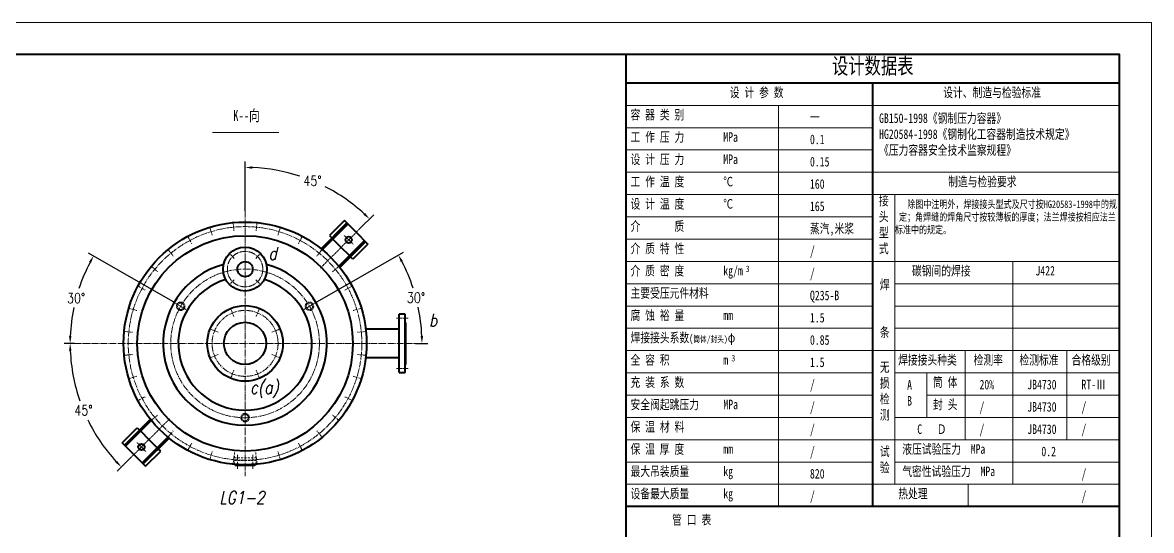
# Model space of a CAD drawing. Extents: x -21 to 14686, y -10208 to 121.
# Drawn here: x 10435 to 14686, y -7082 to -5168 of the extents above; entities that cross this region are included whole.
import ezdxf

# ---------------------------------------------------------------- set-up
doc = ezdxf.new("R2010")
doc.units = 0
doc.header["$LTSCALE"] = 10
doc.header["$PDMODE"] = 1
for name, pattern in [('XX-L', [1.25, 0.75, -0.5]), ('XX-S', [0.5, 0.3, -0.2]), ('ZXX-L', [3.28, 2.5, -0.3, 0.18, -0.3]), ('ZXX-S', [1.27, 0.75, -0.2, 0.12, -0.2])]:
    doc.linetypes.add(name, pattern=pattern)
doc.layers.get('Defpoints').update_dxf_attribs({"linetype": 'CONTINUOUS'})
doc.layers.add('7标注层', color=4, linetype='CONTINUOUS')
for name, color, linetype, lineweight in [('A 粗实线', 1, 'CONTINUOUS', 40), ('B 细实线', 7, 'CONTINUOUS', 18), ('C 文 字', 2, 'CONTINUOUS', 20), ('D 短中心线', 3, 'ZXX-S', 18), ('E 长中心线', 3, 'ZXX-L', 18), ('F 短虚线', 6, 'XX-S', 20), ('G 长虚线', 6, 'XX-L', 20), ('J 标注尺寸', 2, 'CONTINUOUS', 18)]:
    doc.layers.add(name, color=color, linetype=linetype, lineweight=lineweight)
doc.styles.add('HZTXT', font='SIMFANG.TTF', dxfattribs={"width": 0.75})
doc.styles.add('ITALICT', font='ITALICT.shx', dxfattribs={"width": 0.7})
doc.styles.add('TH_GBDIM', font='romans.shx', dxfattribs={"width": 0.8, "bigfont": 'gbcbig.shx'})
doc.styles.add('标题中文', font='SIMFANG.TTF', dxfattribs={"width": 0.7})
doc.dimstyles.new('TH_GBDIM', dxfattribs={"dimscale": 11, "dimtxt": 3.5, "dimasz": 2.5, "dimexe": 2, "dimexo": 0, "dimgap": 1.5, "dimtad": 1, "dimdec": 1, "dimzin": 0, "dimdsep": 46, "dimtxsty": 'TH_GBDIM', "dimcen": 2.5, "dimclrd": 130, "dimclre": 130, "dimclrt": 3, "dimadec": 0, "dimazin": 0, "dimtfac": 0.714286, "dimtdec": 1, "dimtmove": 0, "dimatfit": 3, "dimfxl": 0, "dimtolj": 1, "dimtzin": 0, "dimlwd": -1, "dimlwe": -1, "dimarcsym": 0})

# ---------------------------------------------------------------- blocks, each defined once
blk = doc.blocks.new('*D242')
at = {"layer": '7标注层', "color": 130}
for p, q in [((11008.9, -6224.6), (10682.8, -6036.4)), ((10630.1, -6376.9), (10591.6, -6376.9))]:
    blk.add_line(p, q, dxfattribs=at)
for start, end in [(152.3912, 161.7556), (168.1958, 177.6088)]:
    blk.add_arc((11272.6, -6376.9), 659, start, end, dxfattribs=at)
for points in [[(10684.6, -6069.3), (10692.7, -6073.7), (10701.9, -6047.4)], [(10618.8, -6349.5), (10609.6, -6349.3), (10613.6, -6376.9)]]:
    blk.add_solid(points, dxfattribs=at)
at = {"layer": 'Defpoints', "color": 0}
for p in [(10653.4, -6151.5), (11008.9, -6224.6), (11051.3, -6249.2), (10630.1, -6376.9), (11915, -6376.9)]:
    blk.add_point(p, dxfattribs=at)
at = {"layer": '7标注层', "color": 3, "insert": (10636.1, -6206.3), "char_height": 38.5, "attachment_point": 5, "style": 'TH_GBDIM'}
blk.add_mtext('\\A1;30%%d{}{}', dxfattribs=at)
blk = doc.blocks.new('*D243')
at = {"layer": '7标注层', "color": 130}
for p, q in [((11536.3, -6224.6), (11868.7, -6032.7)), ((11915, -6376.9), (11960.9, -6376.9))]:
    blk.add_line(p, q, dxfattribs=at)
for start, end in [(18.2083, 27.6351), (2.3649, 11.8392)]:
    blk.add_arc((11272.6, -6376.9), 666.3, start, end, dxfattribs=at)
for points in [[(11858.9, -6070), (11866.9, -6065.6), (11849.6, -6043.7)], [(11942.9, -6349.3), (11933.7, -6349.5), (11938.9, -6376.9)]]:
    blk.add_solid(points, dxfattribs=at)
at = {"layer": 'Defpoints', "color": 0}
for p in [(11493.8, -6249.2), (11536.3, -6224.6), (11928.8, -6261.2), (10630.1, -6376.9), (11915, -6376.9)]:
    blk.add_point(p, dxfattribs=at)
at = {"layer": '7标注层', "color": 3, "insert": (11916.2, -6204.4), "char_height": 38.5, "attachment_point": 5, "style": 'TH_GBDIM'}
blk.add_mtext('\\A1;30%%d{}{}', dxfattribs=at)
blk = doc.blocks.new('*D252')
at = {"layer": '7标注层', "color": 130}
for p, q in [((10630.1, -6376.9), (10591.7, -6376.9)), ((10839.8, -6809.6), (10791.1, -6858.4))]:
    blk.add_line(p, q, dxfattribs=at)
for start, end in [(182.3915, 199.1733), (205.9089, 222.6085)]:
    blk.add_arc((11272.6, -6376.9), 658.9, start, end, dxfattribs=at)
for points in [[(10609.7, -6404.5), (10618.8, -6404.3), (10613.7, -6376.9)], [(10790.9, -6819.8), (10784.3, -6826.1), (10806.7, -6842.8)]]:
    blk.add_solid(points, dxfattribs=at)
at = {"layer": 'Defpoints', "color": 0}
for p in [(10630.1, -6376.9), (11915, -6376.9), (10636.1, -6547.4), (10989.7, -6659.7), (10839.8, -6809.6)]:
    blk.add_point(p, dxfattribs=at)
at = {"layer": '7标注层', "color": 3, "insert": (10663.8, -6629), "char_height": 38.5, "attachment_point": 5, "style": 'TH_GBDIM'}
blk.add_mtext('\\A1;45%%d{}{}', dxfattribs=at)
blk = doc.blocks.new('*D253')
at = {"layer": '7标注层', "color": 130}
for p, q in [((11272.6, -5876.9), (11272.6, -5691.7)), ((11705.3, -5944.2), (11757.1, -5892.4))]:
    blk.add_line(p, q, dxfattribs=at)
for start, end in [(71.9253, 87.624), (47.376, 62.928)]:
    blk.add_arc((11272.6, -6376.9), 663.2, start, end, dxfattribs=at)
for points in [[(11300, -5718.9), (11300.2, -5709.7), (11272.6, -5713.7)], [(11724.9, -5885.6), (11718.5, -5892.2), (11741.5, -5907.9)]]:
    blk.add_solid(points, dxfattribs=at)
at = {"layer": 'Defpoints', "color": 0}
for p in [(11604.2, -5802.6), (11272.6, -5876.9), (11705.3, -5944.2), (11555.4, -6094.1), (11272.6, -6876.9)]:
    blk.add_point(p, dxfattribs=at)
at = {"layer": '7标注层', "color": 3, "insert": (11526.4, -5764.2), "char_height": 38.5, "attachment_point": 5, "style": 'TH_GBDIM'}
blk.add_mtext('\\A1;45%%d{}{}', dxfattribs=at)

msp = doc.modelspace()

# ---------------------------------------------------------------- linework, layer by layer
at = {"layer": 'A 粗实线'}
for p, q in [((12706.25, -5287.74), (12706.25, -7603.95)), ((14566.25, -5395.95), (12706.25, -5395.95)), ((13636.25, -5395.95), (13636.25, -6991.95)), ((11558.79, -6019.98), (11655.84, -5922.94)), ((11563.47, -6023.79), (11660.08, -5927.18)), ((11647, -5914.1), (11590.43, -5970.67)), ((11691.19, -5958.29), (11647, -5914.1)), ((11590.43, -5970.67), (11599.27, -5979.51)), ((11599.27, -5979.51), (11603.51, -5983.75)), ((11603.51, -5983.75), (11634.62, -6014.86)), ((11625.7, -6086.01), (11722.3, -5989.41)), ((11629.5, -6090.69), (11726.55, -5993.65)), ((11691.19, -5958.29), (11735.38, -6002.49)), ((11665.73, -6045.97), (11634.62, -6014.86)), ((11735.38, -6002.49), (11678.82, -6059.06)), ((11669.98, -6050.22), (11665.73, -6045.97)), ((11678.82, -6059.06), (11669.98, -6050.22)), ((11853.58, -6486.9), (11853.58, -6266.9)), ((11875.58, -6266.9), (11853.58, -6266.9)), ((11875.58, -6486.9), (11875.58, -6266.9)), ((11853.58, -6322.9), (11726.89, -6322.9)), ((11878.58, -6297.9), (11875.58, -6297.9)), ((11878.58, -6455.9), (11878.58, -6297.9)), ((11853.58, -6430.9), (11726.89, -6430.9)), ((11875.58, -6455.9), (11878.58, -6455.9)), ((11853.58, -6486.9), (11875.58, -6486.9)), ((10915.66, -6663.11), (10818.62, -6760.15)), ((10919.47, -6667.79), (10822.86, -6764.39)), ((10809.78, -6751.31), (10866.35, -6694.74)), ((10866.35, -6694.74), (10875.19, -6703.58)), ((10875.19, -6703.58), (10879.43, -6707.83)), ((10879.43, -6707.83), (10910.54, -6738.94)), ((10853.98, -6795.51), (10809.78, -6751.31)), ((10981.69, -6730.01), (10885.09, -6826.62)), ((10986.38, -6733.82), (10889.33, -6830.86)), ((10941.66, -6770.05), (10910.54, -6738.94)), ((10853.98, -6795.51), (10898.17, -6839.7)), ((10898.17, -6839.7), (10954.74, -6783.13)), ((10945.9, -6774.29), (10941.66, -6770.05)), ((10954.74, -6783.13), (10945.9, -6774.29)), ((11235.58, -6835.65), (11232.58, -6832.65)), ((11235.58, -6835.65), (11309.58, -6835.65)), ((11309.58, -6835.65), (11312.58, -6832.65)), ((14566.25, -6991.95), (12706.25, -6991.95))]:
    msp.add_line(p, q, dxfattribs=at)
at = {"layer": 'A 粗实线', "color": 5}
msp.add_lwpolyline([(7858.25, -10087.74), (14566.25, -10087.74), (14566.25, -5287.74), (7858.25, -5287.74)], close=True, dxfattribs=at)
at = {"layer": 'A 粗实线'}
for centre, radius in [((11272.58, -6376.9), 457.5), ((11272.58, -6376.9), 406), ((11662.91, -5986.58), 12), ((11272.58, -6096.9), 82.5), ((11272.58, -6096.9), 28.5), ((11272.58, -6376.9), 142.5), ((11272.58, -6376.9), 79.5), ((10882.26, -6767.22), 12)]:
    msp.add_circle(centre, radius, dxfattribs=at)
for radius, start, end in [(308.5, 105.13694, 74.86306), (251.5, 106.77588, 73.22412)]:
    msp.add_arc((11272.58, -6376.9), radius, start, end, dxfattribs=at)
at = {"layer": 'B 细实线'}
for p, q in [((14566.25, -5479.95), (12706.25, -5479.95)), ((13282.25, -5479.95), (13282.25, -6991.95)), ((13636.25, -5563.95), (12706.25, -5563.95)), ((13636.25, -5647.95), (12706.25, -5647.95)), ((14566.25, -5731.95), (12706.25, -5731.95)), ((14566.25, -5815.95), (12706.25, -5815.95)), ((13720.25, -5815.95), (13720.25, -6907.95)), ((13636.25, -5899.95), (12706.25, -5899.95)), ((13636.25, -5983.95), (12706.25, -5983.95)), ((13720.25, -6067.95), (12706.25, -6067.95)), ((14566.25, -6067.95), (13720.25, -6067.95)), ((14164.25, -6067.95), (14164.25, -6907.95)), ((13636.25, -6151.95), (12706.25, -6151.95)), ((14566.25, -6151.95), (13720.25, -6151.95)), ((13636.25, -6235.95), (12706.25, -6235.95)), ((14566.25, -6235.95), (13720.25, -6235.95)), ((13636.25, -6319.95), (12706.25, -6319.95)), ((14566.25, -6319.95), (13720.25, -6319.95)), ((14566.25, -6403.95), (12706.25, -6403.95)), ((13984.25, -6403.95), (13984.25, -6739.95)), ((14368.25, -6403.95), (14368.25, -6739.95)), ((13636.25, -6487.95), (12706.25, -6487.95)), ((14566.25, -6487.95), (13720.25, -6487.95)), ((13840.25, -6487.95), (13840.25, -6655.95)), ((13636.25, -6571.95), (12706.25, -6571.95)), ((14566.25, -6571.95), (13840.25, -6571.95)), ((13636.25, -6655.95), (12706.25, -6655.95)), ((14566.25, -6655.95), (13720.25, -6655.95)), ((14566.25, -6739.95), (12706.25, -6739.95)), ((13636.25, -6823.95), (12706.25, -6823.95)), ((14566.25, -6823.95), (13720.25, -6823.95)), ((14566.25, -6907.95), (12706.25, -6907.95)), ((13995.85, -6907.95), (13995.85, -6991.95))]:
    msp.add_line(p, q, dxfattribs=at)
msp.add_lwpolyline([(7558.25, -10207.74), (14686.25, -10207.74), (14686.25, -5167.74), (7558.25, -5167.74)], close=True, dxfattribs=at)
at = {"layer": 'C 文 字'}
msp.add_line((11149.75, -5581.69), (11399.25, -5581.69), dxfattribs=at)
at = {"layer": 'D 短中心线'}
for p, q in [((11140.81, -5942.51), (11148.9, -5969.18)), ((11228.09, -5925.15), (11230.82, -5952.89)), ((11317.08, -5925.15), (11314.34, -5952.89)), ((11404.35, -5942.51), (11396.26, -5969.18)), ((11705.33, -5944.15), (11555.43, -6094.06)), ((11058.6, -5976.56), (11071.74, -6001.15)), ((11486.57, -5976.56), (11473.43, -6001.15)), ((11662.91, -5986.58), (11645.94, -5969.61)), ((11662.91, -5986.58), (11679.88, -6003.55)), ((10984.61, -6026), (11002.29, -6047.55)), ((11560.56, -6026), (11542.87, -6047.55)), ((11217.78, -6042.09), (11232.99, -6057.31)), ((11327.39, -6042.09), (11312.17, -6057.31)), ((10921.68, -6088.92), (10943.23, -6106.61)), ((11623.48, -6088.92), (11601.93, -6106.61)), ((10872.24, -6162.91), (10896.83, -6176.06)), ((11217.78, -6151.71), (11232.99, -6136.49)), ((11327.39, -6151.71), (11312.17, -6136.49)), ((11672.92, -6162.91), (11648.34, -6176.06)), ((10838.19, -6245.13), (10864.87, -6253.22)), ((11008.85, -6224.63), (11051.34, -6249.16)), ((11219.32, -6248.3), (11230.75, -6275.91)), ((11325.85, -6248.3), (11314.41, -6275.91)), ((11536.31, -6224.63), (11493.83, -6249.16)), ((11706.98, -6245.13), (11680.3, -6253.22)), ((11886.58, -6282.4), (11842.58, -6282.4)), ((10820.83, -6332.41), (10848.57, -6335.14)), ((11143.99, -6323.63), (11171.6, -6335.07)), ((11401.18, -6323.63), (11373.57, -6335.07)), ((11724.34, -6332.41), (11696.59, -6335.14)), ((10820.83, -6421.39), (10848.57, -6418.66)), ((11143.99, -6430.17), (11171.6, -6418.73)), ((11401.18, -6430.17), (11373.57, -6418.73)), ((11724.34, -6421.39), (11696.59, -6418.66)), ((10838.19, -6508.67), (10864.87, -6500.58)), ((11219.32, -6505.5), (11230.75, -6477.89)), ((11325.85, -6505.5), (11314.41, -6477.89)), ((11706.98, -6508.67), (11680.3, -6500.58)), ((11886.58, -6471.4), (11842.58, -6471.4)), ((10872.24, -6590.88), (10896.83, -6577.74)), ((11672.92, -6590.88), (11648.34, -6577.74)), ((10839.83, -6809.65), (10989.74, -6659.74)), ((10921.68, -6664.88), (10943.23, -6647.19)), ((11623.48, -6664.88), (11601.93, -6647.19)), ((10984.61, -6727.8), (11002.29, -6706.25)), ((11560.56, -6727.8), (11542.87, -6706.25)), ((10882.26, -6767.22), (10865.29, -6750.25)), ((11058.6, -6777.24), (11071.74, -6752.65)), ((11486.57, -6777.24), (11473.43, -6752.65)), ((10882.26, -6767.22), (10899.23, -6784.19)), ((11140.81, -6811.29), (11148.9, -6784.61)), ((11228.09, -6828.65), (11230.82, -6800.91)), ((11317.08, -6828.65), (11314.34, -6800.91)), ((11404.35, -6811.29), (11396.26, -6784.61))]:
    msp.add_line(p, q, dxfattribs=at)
at = {"layer": 'E 长中心线'}
for p, q in [((11272.58, -5876.9), (11272.58, -6876.9)), ((10630.15, -6376.9), (11915.02, -6376.9)), ((11243.58, -6849.02), (11243.58, -6796.93)), ((11301.58, -6849.02), (11301.58, -6796.93))]:
    msp.add_line(p, q, dxfattribs=at)
for centre, radius in [((11272.58, -6376.9), 440), ((11272.58, -6096.9), 66.75), ((11272.58, -6376.9), 280), ((11272.58, -6376.9), 124.25)]:
    msp.add_circle(centre, radius, dxfattribs=at)
at = {"layer": 'F 短虚线'}
for centre, radius in [((11030.1, -6236.9), 16), ((11030.1, -6236.9), 12.01), ((11515.07, -6236.9), 16), ((11515.07, -6236.9), 12.01), ((11272.58, -6656.9), 16), ((11272.58, -6656.9), 12.01)]:
    msp.add_circle(centre, radius, dxfattribs=at)
at = {"layer": 'G 长虚线'}
for p, q in [((11232.58, -6807.9), (11232.58, -6781.31)), ((11312.58, -6807.9), (11312.58, -6781.31)), ((11232.58, -6807.9), (11312.58, -6807.9)), ((11232.58, -6817.9), (11312.58, -6817.9)), ((11232.58, -6832.65), (11232.58, -6817.9)), ((11312.58, -6832.65), (11312.58, -6817.9))]:
    msp.add_line(p, q, dxfattribs=at)

# ---------------------------------------------------------------- texts
at = {"layer": 'C 文 字', "style": 'ITALICT', "width": 0.8}
for s, p in [('d', (11360.46, -6062.05)), ('b', (11965.09, -6313.21)), ('c(a)', (11291.69, -6566.45)), ('LG1-2', (11175.43, -6981.74))]:
    msp.add_text(s, height=48, dxfattribs=at).set_placement(p)
at = {"layer": 'C 文 字', "attachment_point": 1, "style": 'HZTXT'}
for s, insert, char_height, width in [('设计数据表', (13483.27, -5301.36), 60, 930), ('设 计 参 数', (13098.17, -5412.97), 36, 576), ('设计、制造与检验标准', (13902.07, -5412.97), 36, 576), ('容 器 类 别', (12724.37, -5496.97), 36, 576), ('一', (13400.17, -5506.03), 36, 576), ('GB150-1998《钢制压力容器》\\PHG20584-1998《钢制化工容器制造技术规定》\\P《压力容器安全技术监察规程》', (13660.45, -5510.15), 36, 930), ('工 作 压 力        MPa', (12724.37, -5580.97), 36, 576), ('0.1', (13400.17, -5590.03), 36, 576), ('设 计 压 力        MPa', (12724.37, -5664.97), 36, 576), ('0.15', (13400.17, -5674.03), 36, 576), ('工 作 温 度        ℃', (12724.37, -5748.97), 36, 576), ('160', (13400.17, -5758.03), 36, 576), (' 制造与检验要求', (13902.07, -5748.97), 36, 576), ('接\\P头\\P型\\P式', (13659.82, -5820.88), 36, 576), ('设 计 温 度        ℃', (12724.37, -5832.97), 36, 576), ('165', (13400.17, -5842.03), 36, 576), ('   除图中注明外，焊接接头型式及尺寸按HG20583-1998中的规\\P 定；角焊缝的焊角尺寸按较薄板的厚度；法兰焊接按相应法兰标准中的规定。', (13720.25, -5838.03), 28.8, 846), ('介       质', (12724.37, -5916.97), 36, 576), ('蒸汽,米浆', (13400.17, -5926.03), 36, 576), ('介 质 特 性', (12724.37, -6000.97), 36, 576), ('/', (13400.17, -6010.03), 36, 576), ('介 质 密 度        kg/m', (12724.37, -6084.97), 36, 576), ('碳钢间的焊接', (13784.24, -6084.97), 36, 576), ('3', (13158.48, -6083.88), 24, 576), ('/', (13400.17, -6094.03), 36, 576), ('J422', (14249.41, -6084.97), 36, 576), ('主要受压元件材料', (12724.37, -6168.97), 36, 576), ('焊\\P\\P\\P条', (13663.27, -6137), 36, 576), ('Q235-B', (13400.17, -6178.03), 36, 576), ('腐 蚀 裕 量        mm', (12724.37, -6252.97), 36, 576), ('1.5', (13400.17, -6262.03), 36, 576), ('焊接接头系数{\\H0.8333x;(\\H0.8x;筒体/封头)}φ{\\H0.8333x;        } ', (12724.37, -6336.97), 36, 576), ('0.85', (13400.17, -6346.03), 36, 576), ('全 容 积           m', (12724.37, -6420.97), 36, 576), ('焊接接头种类', (13732.27, -6420.97), 36, 576), ('检测率', (14016.55, -6420.97), 36, 576), ('检测标准', (14188.93, -6420.97), 36, 576), ('合格级别', (14385.5, -6420.97), 36, 576), ('3', (13104.25, -6420.79), 24, 576), ('1.5', (13400.17, -6430.03), 36, 576), ('无\\P损\\P检\\P测', (13663.27, -6448.15), 36, 576), ('充 装 系 数', (12724.37, -6504.97), 36, 576), ('筒 体', (13863.47, -6504.97), 36, 576), ('/', (13400.17, -6514.03), 36, 576), ('A\\PB', (13766.1, -6515.31), 36, 576), ('20%', (14038.66, -6514.03), 36, 576), ('JB4730', (14218.66, -6514.03), 36, 576), ('RT-Ⅲ', (14422.66, -6514.03), 36, 576), ('安全阀起跳压力     MPa', (12724.37, -6588.97), 36, 576), ('封 头', (13863.47, -6588.97), 36, 576), ('/', (13400.17, -6598.03), 36, 576), ('/', (14038.66, -6598.03), 36, 576), ('JB4730', (14218.66, -6598.03), 36, 576), ('/', (14422.66, -6598.03), 36, 576), ('保 温 材 料', (12724.37, -6672.97), 36, 576), ('/', (13400.17, -6682.03), 36, 576), ('C   Ｄ', (13804.22, -6682.03), 36, 576), ('/', (14038.66, -6682.03), 36, 576), ('JB4730', (14218.66, -6682.03), 36, 576), ('/', (14422.66, -6682.03), 36, 576), ('保 温 厚 度        mm', (12724.37, -6756.97), 36, 576), ('液压试验压力  MPa', (13747.95, -6756.97), 36, 576), ('/', (13400.17, -6766.03), 36, 576), ('试\\P验', (13663.27, -6766.03), 36, 576), ('0.2', (14271.76, -6766.03), 36, 576), ('最大吊装质量       kg', (12724.37, -6840.97), 36, 576), ('气密性试验压力  MPa', (13747.95, -6840.97), 36, 576), ('820', (13400.17, -6850.03), 36, 576), ('/', (14422.66, -6850.03), 36, 576), ('设备最大质量       kg', (12724.37, -6924.97), 36, 576), ('热处理', (13732.83, -6924.97), 36, 576), ('/', (13400.17, -6934.03), 36, 576), ('/', (14422.66, -6934.03), 36, 576), ('管 口 表', (12881.18, -7023.6), 36, 576)]:
    msp.add_mtext(s, dxfattribs=dict(at, insert=insert, char_height=char_height, width=width))
at = {"layer": 'J 标注尺寸', "style": '标题中文', "width": 0.7}
msp.add_text('K--向', height=42, dxfattribs=at).set_placement((11227.62, -5539.03))

# ---------------------------------------------------------------- dimensions: what is measured, and where the dimension line sits
at = {"layer": '7标注层'}
for base, line1, line2, text, picture, middle in [((11604.18, -5802.55), ((11705.33, -5944.15), (11555.43, -6094.06)), ((11272.58, -5876.9), (11272.58, -6876.9)), '45%%d{}{}', '*D253', (11526.38, -5764.18)), ((10653.35, -6151.52), ((11008.85, -6224.63), (11051.34, -6249.16)), ((10630.15, -6376.9), (11915.02, -6376.9)), '30%%d{}{}', '*D242', (10636.07, -6206.35)), ((11928.77, -6261.2), ((11536.31, -6224.63), (11493.83, -6249.16)), ((11915.02, -6376.9), (10630.15, -6376.9)), '30%%d{}{}', '*D243', (11916.19, -6204.44)), ((10636.14, -6547.43), ((10630.15, -6376.9), (11915.02, -6376.9)), ((10839.83, -6809.65), (10989.74, -6659.74)), '45%%d{}{}', '*D252', (10663.84, -6629.05))]:
    dim = msp.add_angular_dim_2l(base=base, line1=line1, line2=line2, text=text, dimstyle='TH_GBDIM', override={"dimtad": 0, "dimtih": 1, "dimtoh": 1, "dimclrt": 3}, dxfattribs=at)
    dim.commit()
    dim.dimension.update_dxf_attribs({"geometry": picture, "text_midpoint": middle})

doc.saveas('drawing.dxf')
